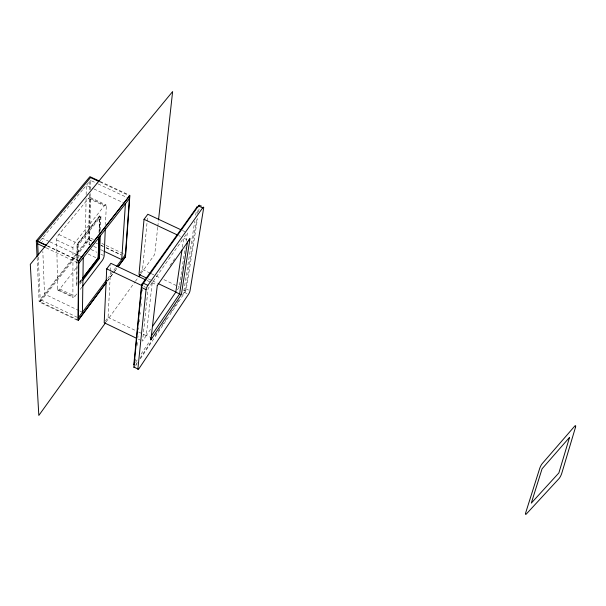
<?xml version="1.0" encoding="UTF-8"?>
<svg xmlns="http://www.w3.org/2000/svg" width="606" height="606" viewBox="0 0 606 606"><rect width="100%" height="100%" fill="white"/><g stroke="black" fill="none" stroke-linecap="round" stroke-linejoin="round"><path stroke-width="0.45" stroke-dasharray="3.03 2.27" d="M76.712 293.978L74.962 296.273A3.947 1.22 -63.7 0 1 72.902 296.637L72.955 247.718A4.212 1.401 -64.6 0 1 75.182 242.256L104.338 205.79A4.083 1.303 -65.5 0 1 106.285 205.942L105.489 224.584M76.78 285.714L77.045 244.173L99.619 215.834L100.975 216.471L100.429 231.409M77.53 260.504L77.644 244.453L100.202 216.107L99.642 231.992M78.318 258.035L78.432 244.832L100.975 216.471M86.09 198.457L85.332 242.377L90.408 244.786M86.15 194.715L86.317 185.375L93.112 188.564M77.189 320.18L39.17 301.879L88.567 239.325L89.529 194.428M89.635 189.754L89.832 180.399M78.288 320.097L40.299 301.811L89.158 239.87L90.188 193.465M90.271 189.723L90.483 180.361L97.255 183.535M89.483 245.036L90.544 198.541A4.075 1.379 -65.6 0 0 88.514 198.351L58.858 234.507A4.204 1.477 -64.6 0 0 56.653 239.968L57.653 289.327L72.902 296.637M99.036 232.651L99.619 215.834M99.164 232.712L99.755 215.895L77.182 244.241L76.909 285.782L77.341 285.987M105.3 321.188L108.065 317.355L110.451 271.708M110.497 270.776L110.784 265.186M140.016 273.048L142.561 269.519L147.576 217.062M135.57 360.828L135.744 359.017M137.077 345.496L137.388 342.352M137.857 337.572L138.016 335.951M138.653 329.437L138.819 327.793M139.388 321.953L139.638 319.415M140.145 314.294L140.312 312.582M140.91 306.469L141.175 303.818M141.615 299.364L141.88 296.667M142.418 291.198L142.599 289.35M157.711 227.295L154.727 254.444L140.933 273.609M157.818 226.356L158.431 220.743M147.038 280.502L152.083 282.896L148.106 288.547L142.539 341.148L146.251 335.679L152.212 282.714L183.618 238.135L186.913 239.681M182.383 247.278L183.732 237.969L187.375 232.802L186.118 241.203M177.353 289.827L179.3 286.949L185.148 247.74M182.557 294.811L185.254 290.585L184.004 290.047L194.761 221.235M195.7 215.213L196.336 211.146M185.254 290.585L196.564 219.084M197.458 213.426L198.101 209.328M163.847 323.786L184.785 292.554A2.78 0.583 -64.7 0 0 186.315 289.001L197.564 218.387M198.609 211.797L199.132 208.517M184.004 290.047L183.785 290.562L185.019 291.145M135.812 364.486L137.221 362.388M140.031 358.199L151.53 341.064M155.219 335.572L157.833 331.671M158.348 330.899L160.946 327.035M161.969 325.498L164.029 322.43M165.052 320.907L167.097 317.862M170.642 312.582L173.157 308.833M174.157 307.34L176.149 304.363M177.141 302.886L179.126 299.94M135.683 365.804L137.092 363.706M140.357 358.835L163.332 324.551M135.449 362.456L137.327 359.653M141.062 354.109L149.788 341.125M150.568 329.308L146.372 335.497L149.538 337.019M169.96 265.489L174.808 258.557M106.156 321.907L134.858 282.04M135.411 281.275L137.623 278.207M107.686 278.434L113.299 270.912M113.86 270.162L116.102 267.155M107.376 281.025L112.974 273.518M113.534 272.761L116.89 268.253M107.413 281.116L114.201 272.003M114.761 271.246L117.026 268.208M80.189 289.426L81.916 287.161M79.591 283.055L81.84 280.123M79.772 284.146L82.022 281.214M79.591 282.055L81.84 279.124M79.719 282.116L81.969 279.184M57.653 289.327A3.939 1.288 -63.6 0 0 59.797 289.001L77.242 266.648M40.004 241.014L82.696 189.716M83.302 188.989L90.483 180.361M100.119 181.436L129.873 195.382M99.884 181.944L128.767 195.473M98.104 183.936L128.57 198.223M93.968 188.966L124.578 203.328M182.323 230.431L185.694 232.015M178.664 235.582L180.353 236.378M90.241 197.458L106.012 204.873M90.544 198.541L106.285 205.942M88.514 198.351L104.338 205.79M93.43 239.453L89.211 237.461L40.193 299.478L78.31 317.809M101.853 243.445L105.224 245.044M106.065 245.445L122.92 253.429M123.76 253.823L125.45 254.626M88.567 239.325L92.763 241.309M101.157 245.286L102.838 246.081M106.194 247.672L121.306 254.831M89.158 239.87L92.521 241.461M95.877 243.051L97.558 243.847M100.922 245.445L105.118 247.43M105.959 247.831L121.079 254.997M186.315 289.001L188.542 290.062M93.794 246.384L97.172 247.99M100.558 249.596L103.096 250.801M142.561 269.519L150.25 273.17M151.106 273.571L155.378 275.601M156.234 276.003L160.507 278.033M163.923 279.654L179.3 286.949M184.785 292.554L187.004 293.615M91.044 249.513L96.778 252.24M100.876 254.187L103.338 255.353M58.858 234.507L75.182 242.256M77.045 244.173L78.432 244.832M148.22 278.843L151.568 280.434M152.409 280.836L157.439 283.222M152.212 282.714L156.492 284.752M88.211 254.043L96.399 257.929M56.653 239.968L72.955 247.718M49.147 241.468L42.322 238.219L42.473 242.006M49.995 241.87L82.401 257.285M143.887 286.532L145.576 287.335M47.662 245.877L78.825 260.709M47.291 246.021L77.697 260.497M46.071 247.801L77.121 262.587M59.797 289.001L74.962 296.273M58.024 290.176L73.243 297.478M108.065 317.355L135.221 330.384M138.615 332.012L146.251 335.679M79.068 310.658L44.488 294.039L42.837 251.467M79.909 311.06L82.439 312.272M138.274 339.102L140.834 340.33M37.102 257.709L39.17 301.879M38.276 257.012L40.299 301.811"/><path stroke-width="0.91" d="M82.439 312.272L83.249 257.694M82.969 277.662L98.157 257.883L98.876 237.325M99.005 237.385L98.286 257.944L82.53 278.457M99.475 236.658L98.71 258.141L82.969 278.662M82.583 280.48L99.437 258.489L100.293 235.143M105.323 228.523L104.156 255.74A3.818 1.151 -64.6 0 1 102.126 260.656L82.492 286.403M145.357 279.699L110.883 263.322L106.717 268.859L104.194 322.725L136.57 338.284M133.82 364.706L141.562 284.653L196.98 207.04M125.427 203.73L121.715 259.633L103.944 251.202M180.641 229.644L147.841 214.251L144.031 219.311L138.994 274.465L146.538 278.048M198.457 205.942L202.624 207.881A3.113 0.712 -65.8 0 1 203.669 207.987L190.026 290.766A2.78 0.568 -64.7 0 1 188.489 294.319L139.145 368.403A2.969 0.644 -63.5 0 1 137.873 368.978L133.926 367.077L141.622 287.532A3.325 0.833 -64.5 0 1 143.425 283.26L198.457 205.942A3.113 0.72 -65.8 0 1 199.563 205.707M137.873 368.978L146.061 289.645A3.325 0.818 -64.5 0 1 147.872 285.373L202.624 207.881M158.537 219.804L172.627 91.559L30.3 264.337L38.822 415.436L105.603 322.672M152.674 326.21L175.778 292.145L181.974 250.073M151.379 335.853L179.603 293.963L187.459 241.93M138.721 276.677L140.38 274.374M78.31 317.809L106.565 279.934M116.663 266.398L125.45 254.626M106.262 282.532L78.288 320.097L78.825 260.709L129.616 195.874L125.283 256.989L118.011 266.754M106.285 282.631L78.03 320.589L78.545 260.898L129.873 195.382L125.503 256.823L118.155 266.693M78.803 263.39L129.419 198.616M37.057 256.77L36.307 240.787L89.915 176.657L99.263 181.042M38.193 255.126L37.557 241.059L90.544 177.566L99.036 181.542M180.649 294.357L179.846 294.077M200.389 205.646L201.427 206.131M196.798 207.025L197.836 207.51M144.031 219.311L176.975 234.787M158.28 283.623L175.884 291.986M175.778 292.145L179.603 293.963M98.157 257.883L99.437 258.489M143.425 283.26L147.872 285.373M141.781 284.237L142.705 284.676M141.486 284.949L142.683 285.517M106.717 268.859L141.349 285.328M141.622 287.532L146.061 289.645M37.557 241.059L45.98 245.074M36.307 240.787L46.442 245.619M37.678 243.801L45.23 247.399M133.82 364.645L134.229 364.842M189.776 238.681A2.06 1.985 77.2 0 1 188.375 240.211M150.674 337.512A1.977 1.894 63.2 0 1 150.689 339.807M134.827 367.039A2.969 0.659 -63.5 0 1 133.926 367.077M157.272 285.547L150.849 339.921L181.414 294.44L189.966 238.719L157.272 285.547M575.458 427.397L561.785 473.241A4.393 0.954 -64.6 0 1 558.944 478.687L526.311 514.032A4.098 0.833 -65.2 0 1 525.811 512.388L539.651 468.559A3.969 0.78 -64.6 0 1 542.188 463.658L574.639 426.215A4.242 0.894 -64 0 1 575.458 427.397M569.549 437.373L558.868 472.93L531.288 503.139L542.075 468.786L569.549 437.373"/></g></svg>
